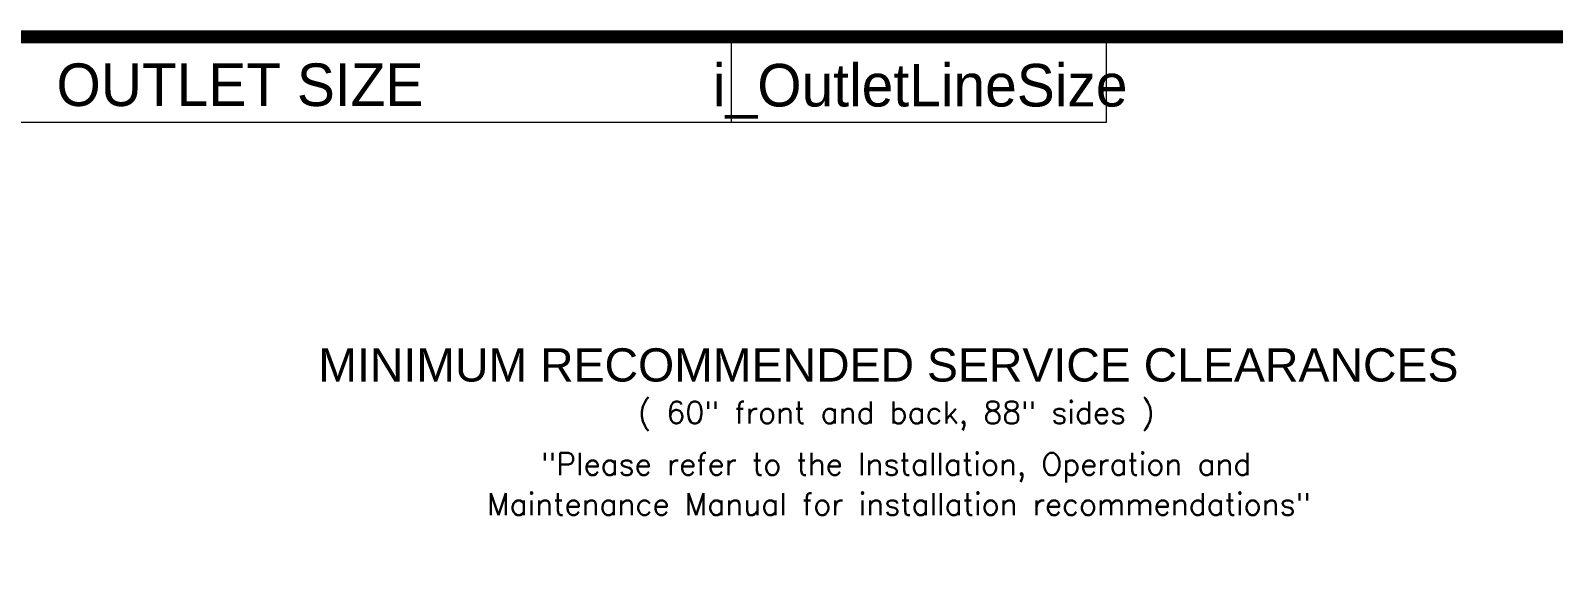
# Model space of a CAD drawing. Header units: inches. Extents: x 1457 to 2093, y 539 to 940.
# Drawn here: x 1798.5 to 1980.7, y 868.8 to 934.9 of the extents above; entities that cross this region are included whole.
import ezdxf
from ezdxf.enums import TextEntityAlignment as Align

# ---------------------------------------------------------------- set-up
doc = ezdxf.new("R2010")
doc.units = ezdxf.units.IN
doc.header["$MEASUREMENT"] = 0
doc.layers.get('0').update_dxf_attribs({"color": 1})
doc.styles.add('dimentions', font='ARIAL.TTF')
doc.styles.add('SIMPLEX', font='SIMPLEX')

msp = doc.modelspace()

# ---------------------------------------------------------------- linework, layer by layer
at = {"color": 1, "lineweight": 15}
for p, q in [((1882.38244689, 923.91899271), (1882.38244689, 934.11787529)), ((1927.19337079, 923.91899271), (1927.19337079, 933.79347305)), ((1794.99017863, 923.91899271), (1927.19337079, 923.91899271))]:
    msp.add_line(p, q, dxfattribs=at)
at = {"color": 1, "const_width": 1.5433416}
msp.add_lwpolyline([(1467.72478881, 548.28247529), (2085.06142881, 548.28247529), (2085.06142881, 934.11787529), (1467.72478881, 934.11787529), (1467.72478881, 548.28247529)], dxfattribs=at)

# ---------------------------------------------------------------- texts
at = {"color": 1, "lineweight": 15}
msp.add_text('OUTLET SIZE', height=5.09088375, dxfattribs=at).set_placement((1801.65136823, 925.85930408))
msp.add_text('i_OutletLineSize', height=5.09088375, dxfattribs=at).set_placement((1904.94240818, 925.80236628), align=Align.CENTER)
at = {"color": 1, "lineweight": 15, "style": 'dimentions'}
msp.add_text('MINIMUM RECOMMENDED SERVICE CLEARANCES', height=3.974672025, dxfattribs=at).set_placement((1832.95493242, 892.9255341))
at = {"color": 1, "lineweight": 15, "style": 'SIMPLEX'}
for s, p in [('( 60" front and back, 88" sides )', (1902.07315002, 887.92179935)), ('"Please refer to the Installation, Operation and', (1902.07315002, 881.74853901)), ('Maintenance Manual for installation recommendations"', (1902.38793871, 876.96482452))]:
    msp.add_text(s, height=2.6391822246, dxfattribs=at).set_placement(p, align=Align.CENTER)

doc.saveas('drawing.dxf')
